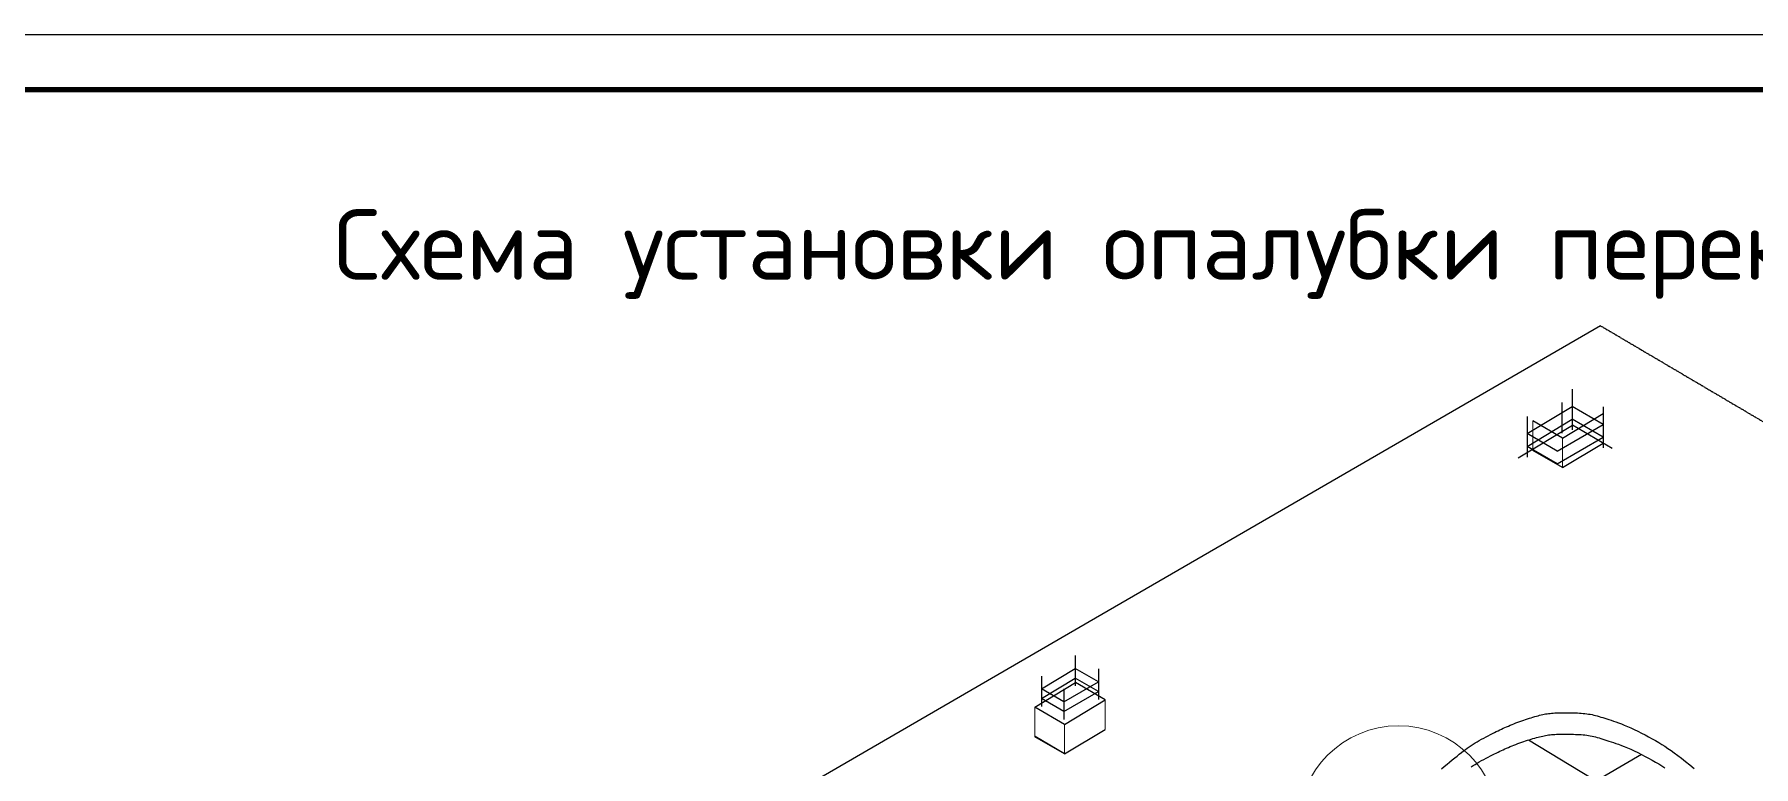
# Model space of a CAD drawing. Header units: millimetres. Extents: x 5763 to 12018931, y 39842 to 3600577.
# Drawn here: x 483571 to 514693, y 160259 to 173519 of the extents above; entities that cross this region are included whole.
import ezdxf

# ---------------------------------------------------------------- set-up
doc = ezdxf.new("R2010")
doc.units = ezdxf.units.MM
doc.linetypes.add('ACAD_ISO04W100', pattern=[30, 24, -3, 0, -3])
for name, color, linetype in [('LINES', 7, 'Continuous'), ('Архитектура', 7, 'Continuous'), ('Элем. пром.зд.', 7, 'Continuous')]:
    doc.layers.add(name, color=color, linetype=linetype)
doc.layers.add('тонкая', color=7, linetype='Continuous', lineweight=20)
doc.styles.add('ISOCPEUR', font='isocpeur.ttf')
doc.styles.add('VSSP_ROMANS07', font='romans.shx', dxfattribs={"width": 0.7, "oblique": 15, "height": 250})
doc.dimstyles.new('VSSP-100', dxfattribs={"dimscale": 100, "dimtxt": 2.5, "dimasz": 2.5, "dimexe": 1.25, "dimexo": 0.625, "dimtad": 1, "dimdec": 0, "dimrnd": 0.001, "dimzin": 1, "dimtxsty": 'VSSP_ROMANS07', "dimblk": 'OBLIQUE', "dimcen": 2.5, "dimdle": 2, "dimaunit": 1, "dimadec": 3, "dimazin": 2, "dimtfac": 1, "dimtdec": 0, "dimtix": 1, "dimtmove": 2, "dimatfit": 3, "dimldrblk": 'OBLIQUE', "dimfxl": 1.25, "dimtolj": 1, "dimtzin": 0, "dimarcsym": 0})

# ---------------------------------------------------------------- blocks, each defined once
blk = doc.blocks.new('_OBLIQUE')
at = {"color": 0, "linetype": 'ByBlock'}
blk.add_line((-0.5, -0.5), (0.5, 0.5), dxfattribs=at)
blk = doc.blocks.new('*D348')
at = {"layer": 'Defpoints', "color": 0, "transparency": 16777216}
for p in [(459616, 164592), (459616, 164592), (463698, 164557)]:
    blk.add_point(p, dxfattribs=at)
at = {"layer": 'Архитектура', "color": 0, "lineweight": -2, "transparency": 16777216}
for p, q in [((463698, 164557), (463699, 164682)), ((463898, 164556), (459416, 164594)), ((459616, 164592), (459615, 164467))]:
    blk.add_line(p, q, dxfattribs=at)
at = {"layer": 'Архитектура', "color": 0, "lineweight": -2, "transparency": 16777216, "xscale": 250, "yscale": 250, "zscale": 250}
for p, rotation in [((459616, 164592), 179.5101678472692), ((463698, 164557), 359.5101678472692)]:
    blk.add_blockref('_OBLIQUE', p, dxfattribs=dict(at, rotation=rotation))
at = {"layer": 'Архитектура', "color": 0, "lineweight": 20, "transparency": 16777216, "insert": (461659, 164762), "char_height": 250, "width": 61153.46, "attachment_point": 5, "rotation": 359.5102, "style": 'VSSP_ROMANS07'}
blk.add_mtext('\\A1;2915', dxfattribs=at)
blk = doc.blocks.new('*D349')
at = {"layer": 'Defpoints', "color": 0, "transparency": 16777216}
for p in [(446170, 164707), (446161, 163587), (450670, 163549)]:
    blk.add_point(p, dxfattribs=at)
at = {"layer": 'Архитектура', "color": 0, "lineweight": -2, "transparency": 16777216}
for p, q in [((450880, 164667), (445970, 164709)), ((446161, 163650), (446172, 164832)), ((450671, 163611), (450681, 164794))]:
    blk.add_line(p, q, dxfattribs=at)
at = {"layer": 'Архитектура', "color": 0, "lineweight": -2, "transparency": 16777216, "xscale": 250, "yscale": 250, "zscale": 250}
for p, rotation in [((446170, 164707), 179.5101678472692), ((450680, 164669), 359.5101678472692)]:
    blk.add_blockref('_OBLIQUE', p, dxfattribs=dict(at, rotation=rotation))
at = {"layer": 'Архитектура', "color": 0, "lineweight": 20, "transparency": 16777216, "insert": (448427, 164875), "char_height": 250, "width": 87154.5, "attachment_point": 5, "rotation": 359.5102, "style": 'VSSP_ROMANS07'}
blk.add_mtext('\\A1;3220', dxfattribs=at)

msp = doc.modelspace()

# ---------------------------------------------------------------- linework, layer by layer
at = {"linetype": 'ACAD_ISO04W100'}
msp.add_line((511919.74956, 168243.71823), (516226.03558, 165702.87179), dxfattribs=at)
at = {"color": 0}
msp.add_lwpolyline([(407632.7212, 54718.57243), (407632.7212, 173518.57243), (575832.7212, 173518.57243), (575832.7212, 54718.57243)], close=True, dxfattribs=at)
at = {"color": 0, "lineweight": 40, "const_width": 100}
msp.add_lwpolyline([(411632.7212, 55718.57243), (411632.7212, 172518.57243), (574832.7212, 172518.57243), (574832.7212, 55718.57243)], close=True, dxfattribs=at)
at = {"lineweight": 20}
msp.add_circle((508264.56257, 159183.56069), 1814.59605, dxfattribs=at)
at = {"layer": 'LINES'}
for p, q in [((511919.74956, 168243.71823), (502780.67853, 162947.33516)), ((511221.01091, 166851.23489), (511221.01091, 166297.51742)), ((511408.9289, 167096.32058), (511408.9289, 166358.03062)), ((510591.55374, 166289.04455), (511408.9289, 166781.16685)), ((510591.55374, 166598.30357), (510591.55374, 165860.01361)), ((510591.55374, 166057.0133), (511408.9289, 166549.1356)), ((511230.73569, 166209.50463), (510694.70044, 166522.23004)), ((511230.73569, 166209.50463), (511967.2108, 166652.91892)), ((511967.2108, 166455.46265), (511408.9289, 166781.16685)), ((511967.2108, 166223.43141), (511408.9289, 166549.1356)), ((511967.2108, 166771.51505), (511967.2108, 166033.22509)), ((510433.15103, 165848.07092), (511415.11783, 166439.28996)), ((511134.89832, 165972.05485), (510591.55374, 166289.04455)), ((511134.89832, 165972.05485), (511967.2108, 166455.46265)), ((511134.89832, 165740.0236), (511967.2108, 166223.43141)), ((512129.83151, 166022.32276), (511415.11783, 166439.28996)), ((511134.89832, 165740.0236), (510591.55374, 166057.0133)), ((511230.73569, 165673.78214), (510696.26138, 165985.59688)), ((511230.73569, 165673.78214), (511967.2108, 166117.19642)), ((511230.73569, 165673.78214), (511967.2108, 166117.19642)), ((502780.67853, 162947.33516), (492544.75653, 157015.29197)), ((502413.93938, 162273.56949), (502413.93938, 161719.85202)), ((501800.90801, 161668.11246), (502413.93938, 162037.20419)), ((501800.90801, 161900.05673), (501800.90801, 161346.33926)), ((501800.90801, 161494.08903), (502413.93938, 161863.18075)), ((502832.6508, 161792.92604), (502413.93938, 162037.20419)), ((502832.6508, 161618.90261), (502413.93938, 161863.18075)), ((502832.6508, 162029.96534), (502832.6508, 161476.24787)), ((501682.10598, 161337.38224), (502418.58108, 161780.79652)), ((502208.41645, 161430.37018), (501800.90801, 161668.11246)), ((502208.41645, 161430.37018), (502832.6508, 161792.92604)), ((502208.41645, 161666.3871), (502208.41645, 161112.66963)), ((502208.41645, 161256.34675), (502832.6508, 161618.90261)), ((502954.61634, 161468.07112), (502418.58108, 161780.79652)), ((502218.14123, 161024.65683), (501682.10598, 161337.38224)), ((502208.41645, 161256.34675), (501800.90801, 161494.08903)), ((502218.14123, 161024.65683), (502954.61634, 161468.07112)), ((510901.24141, 161206.9483), (510927.91825, 161212.09411)), ((510927.91825, 161212.09411), (510954.53099, 161216.64617)), ((510954.53099, 161216.64617), (510981.24955, 161220.6026)), ((510981.24955, 161220.6026), (511008.23871, 161223.96972)), ((511008.23871, 161223.96972), (511035.64271, 161226.78676)), ((511035.64271, 161226.78676), (511063.60066, 161229.10117)), ((511063.60066, 161229.10117), (511092.25165, 161230.9604)), ((511092.25165, 161230.9604), (511121.73479, 161232.41189)), ((511121.73479, 161232.41189), (511152.18918, 161233.5031)), ((511152.18918, 161233.5031), (511183.75393, 161234.28146)), ((511183.75393, 161234.28146), (511216.56812, 161234.79444)), ((511216.56812, 161234.79444), (511250.70017, 161235.07991)), ((511250.70017, 161235.07991), (511285.93561, 161235.13751)), ((511285.93561, 161235.13751), (511321.9893, 161234.95733)), ((511321.9893, 161234.95733), (511358.57609, 161234.52944)), ((511358.57609, 161234.52944), (511395.41082, 161233.84391)), ((511395.41082, 161233.84391), (511432.20834, 161232.89083)), ((511432.20834, 161232.89083), (511468.68349, 161231.66028)), ((511468.68349, 161231.66028), (511504.55113, 161230.14232)), ((511504.55113, 161230.14232), (511539.58973, 161228.31508)), ((511539.58973, 161228.31508), (511573.83237, 161226.10874)), ((511573.83237, 161226.10874), (511607.37575, 161223.44157)), ((511607.37575, 161223.44157), (511640.31657, 161220.23179)), ((511640.31657, 161220.23179), (511672.75154, 161216.39764)), ((511672.75154, 161216.39764), (511704.77736, 161211.85736)), ((511704.77736, 161211.85736), (511736.49075, 161206.52919)), ((502218.14123, 160488.93434), (502954.61634, 160932.34862)), ((502218.14123, 160488.93434), (502954.61634, 160932.34862)), ((502219.6968, 160489.87091), (502956.17191, 160933.2852)), ((502219.6968, 160489.87091), (502956.17191, 160933.2852)), ((510033.42223, 160893.12867), (510065.58628, 160909.01947)), ((510065.58628, 160909.01947), (510096.82003, 160924.18331)), ((510096.82003, 160924.18331), (510127.51565, 160938.77875)), ((510127.51565, 160938.77875), (510158.06531, 160952.96439)), ((510158.06531, 160952.96439), (510188.86117, 160966.89878)), ((510188.86117, 160966.89878), (510220.29541, 160980.74052)), ((510220.29541, 160980.74052), (510252.66917, 160994.61151)), ((510252.66917, 160994.61151), (510285.91946, 161008.48697)), ((510285.91946, 161008.48697), (510319.89227, 161022.30549)), ((510319.89227, 161022.30549), (510354.43361, 161036.00561)), ((510354.43361, 161036.00561), (510389.38946, 161049.5259)), ((510389.38946, 161049.5259), (510424.60582, 161062.80492)), ((510424.60582, 161062.80492), (510459.92868, 161075.78124)), ((510459.92868, 161075.78124), (510495.20403, 161088.39342)), ((510495.20403, 161088.39342), (510530.28516, 161100.587)), ((510530.28516, 161100.587), (510565.0545, 161112.3354)), ((510565.0545, 161112.3354), (510599.40181, 161123.61901)), ((510599.40181, 161123.61901), (510633.2168, 161134.41824)), ((510633.2168, 161134.41824), (510666.38922, 161144.71348)), ((510666.38922, 161144.71348), (510698.80881, 161154.48512)), ((510698.80881, 161154.48512), (510730.36529, 161163.71357)), ((510730.36529, 161163.71357), (510760.9484, 161172.37921)), ((510760.9484, 161172.37921), (510790.49458, 161180.4654)), ((510790.49458, 161180.4654), (510819.12705, 161187.96729)), ((510819.12705, 161187.96729), (510847.01573, 161194.883)), ((510847.01573, 161194.883), (510874.33054, 161201.21063)), ((510874.33054, 161201.21063), (510901.24141, 161206.9483)), ((511736.49075, 161206.52919), (511767.9884, 161200.33137)), ((511767.9884, 161200.33137), (511799.38805, 161193.20755)), ((511799.38805, 161193.20755), (511830.89159, 161185.20308)), ((511830.89159, 161185.20308), (511862.72194, 161176.38871)), ((511862.72194, 161176.38871), (511895.102, 161166.83521)), ((511895.102, 161166.83521), (511928.25471, 161156.61334)), ((511928.25471, 161156.61334), (511962.40298, 161145.79385)), ((511962.40298, 161145.79385), (511997.76971, 161134.44751)), ((511997.76971, 161134.44751), (512034.57784, 161122.64508)), ((512034.57784, 161122.64508), (512073.05182, 161110.39239)), ((512073.05182, 161110.39239), (512113.42223, 161097.43553)), ((512113.42223, 161097.43553), (512155.92122, 161083.45568)), ((512155.92122, 161083.45568), (512200.78092, 161068.13401)), ((512200.78092, 161068.13401), (512248.23346, 161051.15169)), ((512248.23346, 161051.15169), (512298.51097, 161032.18988)), ((512298.51097, 161032.18988), (512351.84559, 161010.92977)), ((512351.84559, 161010.92977), (512408.46945, 160987.05251)), ((512408.46945, 160987.05251), (512468.43614, 160960.36845)), ((512468.43614, 160960.36845), (512531.08509, 160931.20461)), ((512531.08509, 160931.20461), (512595.5772, 160900.01718)), ((512595.5772, 160900.01718), (512661.07336, 160867.26236)), ((502218.14123, 160488.93434), (501683.66692, 160800.74908)), ((502219.6968, 160489.87091), (501685.22249, 160801.68565)), ((509475.30787, 160569.6015), (509509.72399, 160594.76444)), ((509509.72399, 160594.76444), (509543.855, 160618.79961)), ((509543.855, 160618.79961), (509578.23056, 160642.02713)), ((509578.23056, 160642.02713), (509613.38034, 160664.7671)), ((509613.38034, 160664.7671), (509649.834, 160687.33963)), ((509649.834, 160687.33963), (509687.95085, 160709.98323)), ((509687.95085, 160709.98323), (509727.40871, 160732.61009)), ((509727.40871, 160732.61009), (509767.71503, 160755.05077)), ((509767.71503, 160755.05077), (509808.37728, 160777.13586)), ((509808.37728, 160777.13586), (509848.9029, 160798.69593)), ((509848.9029, 160798.69593), (509888.79935, 160819.56157)), ((509888.79935, 160819.56157), (509927.57409, 160839.56335)), ((509927.57409, 160839.56335), (509964.73458, 160858.53185)), ((509964.73458, 160858.53185), (509999.93572, 160876.35232)), ((509999.93572, 160876.35232), (510033.42223, 160893.12867)), ((510188.86117, 160578.89702), (510220.29541, 160592.73876)), ((510220.29541, 160592.73876), (510252.66917, 160606.60975)), ((510252.66917, 160606.60975), (510285.91946, 160620.48521)), ((510285.91946, 160620.48521), (510319.89227, 160634.30373)), ((510319.89227, 160634.30373), (510354.43361, 160648.00385)), ((510354.43361, 160648.00385), (510389.38946, 160661.52414)), ((510389.38946, 160661.52414), (510424.60582, 160674.80316)), ((510424.60582, 160674.80316), (510459.92868, 160687.77948)), ((510459.92868, 160687.77948), (510495.20403, 160700.39166)), ((510495.20403, 160700.39166), (510530.28516, 160712.58524)), ((510530.28516, 160712.58524), (510565.0545, 160724.33364)), ((510565.0545, 160724.33364), (510599.40181, 160735.61725)), ((510599.40181, 160735.61725), (510633.2168, 160746.41648)), ((513993.25767, 158695.7791), (510616.3093, 160741.01687)), ((510633.2168, 160746.41648), (510666.38922, 160756.71172)), ((510666.38922, 160756.71172), (510698.80881, 160766.48336)), ((510698.80881, 160766.48336), (510730.36529, 160775.71181)), ((510730.36529, 160775.71181), (510760.9484, 160784.37745)), ((510760.9484, 160784.37745), (510790.49458, 160792.46364)), ((510790.49458, 160792.46364), (510819.12705, 160799.96553)), ((510819.12705, 160799.96553), (510847.01573, 160806.88124)), ((510847.01573, 160806.88124), (510874.33054, 160813.20887)), ((510874.33054, 160813.20887), (510901.24141, 160818.94654)), ((510901.24141, 160818.94654), (510927.91825, 160824.09235)), ((510927.91825, 160824.09235), (510954.53099, 160828.64441)), ((510954.53099, 160828.64441), (510981.24955, 160832.60084)), ((510981.24955, 160832.60084), (511008.23871, 160835.96796)), ((511008.23871, 160835.96796), (511035.64271, 160838.785)), ((511035.64271, 160838.785), (511063.60066, 160841.09941)), ((511063.60066, 160841.09941), (511092.25165, 160842.95864)), ((511092.25165, 160842.95864), (511121.73479, 160844.41013)), ((511121.73479, 160844.41013), (511152.18918, 160845.50134)), ((511152.18918, 160845.50134), (511183.75393, 160846.2797)), ((511183.75393, 160846.2797), (511216.56812, 160846.79268)), ((511216.56812, 160846.79268), (511250.70017, 160847.07815)), ((511250.70017, 160847.07815), (511285.93561, 160847.13575)), ((511285.93561, 160847.13575), (511321.9893, 160846.95557)), ((511321.9893, 160846.95557), (511358.57609, 160846.52768)), ((511358.57609, 160846.52768), (511395.41082, 160845.84215)), ((511395.41082, 160845.84215), (511432.20834, 160844.88907)), ((511432.20834, 160844.88907), (511468.68349, 160843.65852)), ((511468.68349, 160843.65852), (511504.55113, 160842.14056)), ((511504.55113, 160842.14056), (511539.58973, 160840.31332)), ((511539.58973, 160840.31332), (511573.83237, 160838.10699)), ((511573.83237, 160838.10699), (511607.37575, 160835.43981)), ((511607.37575, 160835.43981), (511640.31657, 160832.23003)), ((511640.31657, 160832.23003), (511672.75154, 160828.39588)), ((511672.75154, 160828.39588), (511704.77736, 160823.8556)), ((511704.77736, 160823.8556), (511736.49075, 160818.52743)), ((511736.49075, 160818.52743), (511767.9884, 160812.32961)), ((511767.9884, 160812.32961), (511799.38805, 160805.20579)), ((511799.38805, 160805.20579), (511830.89159, 160797.20132)), ((511830.89159, 160797.20132), (511862.72194, 160788.38695)), ((511862.72194, 160788.38695), (511895.102, 160778.83345)), ((511895.102, 160778.83345), (511928.25471, 160768.61158)), ((511928.25471, 160768.61158), (511962.40298, 160757.79209)), ((511962.40298, 160757.79209), (511997.76971, 160746.44575)), ((511997.76971, 160746.44575), (512034.57784, 160734.64332)), ((512034.57784, 160734.64332), (512073.05182, 160722.39063)), ((512073.05182, 160722.39063), (512113.42223, 160709.43377)), ((512113.42223, 160709.43377), (512155.92122, 160695.45392)), ((512155.92122, 160695.45392), (512200.78092, 160680.13225)), ((512200.78092, 160680.13225), (512248.23346, 160663.14993)), ((512248.23346, 160663.14993), (512298.51097, 160644.18812)), ((512298.51097, 160644.18812), (512351.84559, 160622.92801)), ((512351.84559, 160622.92801), (512408.46945, 160599.05075)), ((512408.46945, 160599.05075), (512468.43614, 160572.36669)), ((512661.07336, 160867.26236), (512726.73446, 160833.39632)), ((512726.73446, 160833.39632), (512791.7214, 160798.87526)), ((512791.7214, 160798.87526), (512855.19507, 160764.15538)), ((512855.19507, 160764.15538), (512916.31635, 160729.69286)), ((512916.31635, 160729.69286), (512974.5707, 160695.73381)), ((512974.5707, 160695.73381), (513030.74168, 160661.68397)), ((513030.74168, 160661.68397), (513085.93745, 160626.73901)), ((513085.93745, 160626.73901), (513141.26612, 160590.09459)), ((513141.26612, 160590.09459), (513197.83583, 160550.94637)), ((512661.07336, 160479.2606), (505930.86996, 156548.98341)), ((509093.29813, 160259.83186), (509142.33563, 160301.01244)), ((509142.33563, 160301.01244), (509190.20441, 160340.9987)), ((509190.20441, 160340.9987), (509236.65747, 160379.54786)), ((509236.65747, 160379.54786), (509281.44779, 160416.41716)), ((509281.44779, 160416.41716), (509324.32835, 160451.36382)), ((509324.32835, 160451.36382), (509365.05215, 160484.14506)), ((509365.05215, 160484.14506), (509403.50161, 160514.61192)), ((509403.50161, 160514.61192), (509440.07696, 160542.9907)), ((509440.07696, 160542.9907), (509475.30787, 160569.6015)), ((509613.38034, 160276.76534), (509649.834, 160299.33787)), ((509649.834, 160299.33787), (509687.95085, 160321.98148)), ((509687.95085, 160321.98148), (509727.40871, 160344.60833)), ((509727.40871, 160344.60833), (509767.71503, 160367.04901)), ((509767.71503, 160367.04901), (509808.37728, 160389.1341)), ((509808.37728, 160389.1341), (509848.9029, 160410.69417)), ((509848.9029, 160410.69417), (509888.79935, 160431.55981)), ((509888.79935, 160431.55981), (509927.57409, 160451.56159)), ((509927.57409, 160451.56159), (509964.73458, 160470.53009)), ((509964.73458, 160470.53009), (509999.93572, 160488.35056)), ((509999.93572, 160488.35056), (510033.42223, 160505.12691)), ((510033.42223, 160505.12691), (510065.58628, 160521.01771)), ((510065.58628, 160521.01771), (510096.82003, 160536.18155)), ((510096.82003, 160536.18155), (510127.51565, 160550.77699)), ((510127.51565, 160550.77699), (510158.06531, 160564.96263)), ((510158.06531, 160564.96263), (510188.86117, 160578.89702)), ((512468.43614, 160572.36669), (512531.08509, 160543.20285)), ((512531.08509, 160543.20285), (512595.5772, 160512.01542)), ((512595.5772, 160512.01542), (512661.07336, 160479.2606)), ((512661.07336, 160479.2606), (512726.73446, 160445.39456)), ((512726.73446, 160445.39456), (512791.7214, 160410.8735)), ((512791.7214, 160410.8735), (512855.19507, 160376.15362)), ((512855.19507, 160376.15362), (512916.31635, 160341.6911)), ((512916.31635, 160341.6911), (512974.5707, 160307.73205)), ((512974.5707, 160307.73205), (513030.74168, 160273.68221)), ((513197.83583, 160550.94637), (513256.75472, 160508.49002)), ((513256.75472, 160508.49002), (513319.13091, 160461.9212)), ((513319.13091, 160461.9212), (513386.07254, 160410.43556)), ((513386.07254, 160410.43556), (513458.44236, 160353.42195)), ((513458.44236, 160353.42195), (513536.12155, 160291.04193)), ((513536.12155, 160291.04193), (513618.74596, 160223.65021)), ((509043.33893, 160217.69974), (509093.29813, 160259.83186)), ((509578.23056, 160254.02537), (509613.38034, 160276.76534)), ((513030.74168, 160273.68221), (513085.93745, 160238.73725))]:
    msp.add_line(p, q, dxfattribs=at)
at = {"layer": 'тонкая', "ltscale": 10}
for p, q in [((510694.70044, 166522.23004), (510696.26138, 165985.59688)), ((511967.2108, 166652.91892), (511967.2108, 166117.19642)), ((511230.73569, 166209.50463), (511232.29663, 165672.87147)), ((501682.10598, 161337.38224), (501683.66692, 160800.74908)), ((502954.61634, 161468.07112), (502954.61634, 160932.34862)), ((502218.14123, 161024.65683), (502219.70217, 160488.02368))]:
    msp.add_line(p, q, dxfattribs=at)

# ---------------------------------------------------------------- texts
at = {"layer": 'Элем. пром.зд.', "color": 7, "style": 'ISOCPEUR'}
msp.add_text('Схема установки опалубки перекрытия', height=1275, dxfattribs=at).set_placement((488989.76465, 169076.20427))

# ---------------------------------------------------------------- dimensions: what is measured, and where the dimension line sits
at = {"layer": 'Архитектура', "color": 7, "lineweight": 20}
for base, p1, p2, text, override, picture, middle in [((446170.47844, 164707.06863), (450670.13761, 163548.5585), (446160.90347, 163587.10971), '3220', {"dimadec": 3, "dimfxl": 100}, '*D349', (448426.69846, 164875.28618)), ((459615.99869, 164592.11761), (463697.9715, 164557.21922), (459615.99869, 164592.11761), '2915', {"dimfxlon": 1}, '*D348', (461658.58805, 164762.16156))]:
    dim = msp.add_linear_dim(base=base, p1=p1, p2=p2, angle=179.510167847, text=text, dimstyle='VSSP-100', override=override, dxfattribs=at)
    dim.commit()
    dim.dimension.update_dxf_attribs({"geometry": picture, "text_midpoint": middle})

doc.saveas('drawing.dxf')
